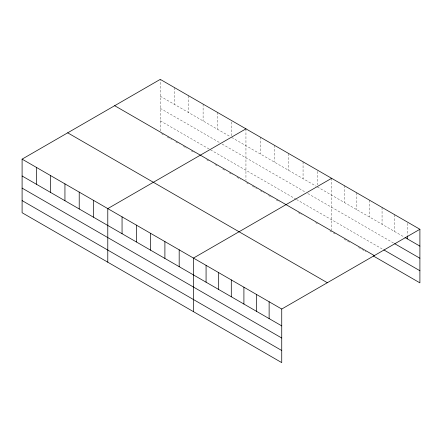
<?xml version="1.0" encoding="UTF-8"?>
<svg xmlns="http://www.w3.org/2000/svg" width="442" height="442" viewBox="0 0 442 442"><rect width="100%" height="100%" fill="white"/><g stroke="black" fill="none" stroke-linecap="round" stroke-linejoin="round"><path stroke-width="0.33" stroke-dasharray="2.21 1.66" d="M160.264 130.937L160.264 79.378M160.264 96.218L229.879 136.412M231.663 137.445L316.152 186.22M317.345 186.911L404.424 237.183M160.264 108.345L219.762 142.694M222.144 144.07L305.444 192.165M307.825 193.535L394.104 243.349M160.264 120.832L295.925 199.154M296.516 199.502L382.065 248.89M161.452 133.644L163.833 135.02M167.402 137.081L171.568 139.484M175.734 141.888L179.303 143.948M183.469 146.357L187.038 148.418M191.204 150.821L194.773 152.882M206.674 159.75L209.055 161.126M215.005 164.562L217.381 165.938M222.74 169.026L225.116 170.402M229.282 172.805L232.851 174.866M237.017 177.27L240.586 179.33M246.537 182.767L248.321 183.8M252.487 186.204L256.653 188.607M260.222 190.668L264.388 193.071M268.554 195.48L272.123 197.541M276.289 199.944L279.858 202.005M298.306 212.652L301.875 214.713M315.56 222.619L317.345 223.646M329.837 230.862L335.064 233.879M344.235 239.172L350.539 242.813M358.567 247.448L366.015 251.747M407.286 223.343L407.286 235.47M394.678 214.713L394.678 231.558M382.065 207.431L382.065 224.276M369.457 200.154L369.457 216.994M356.843 192.872L356.843 209.718M344.235 185.59L344.235 202.436M331.622 178.308L331.622 229.873M317.345 171.413L317.345 184.889M303.063 161.822L303.063 178.667M288.781 153.573L288.781 170.419M274.504 145.33L274.504 162.175M260.222 137.086L260.222 153.932M245.945 128.843L245.945 180.402M231.663 121.948L231.663 136.097M217.381 112.351L217.381 129.197M203.105 104.108L203.105 120.953M188.822 95.864L188.822 112.71M174.546 87.621L174.546 104.467"/><path stroke-width="0.66" d="M281.736 338.014L281.736 309.041L22.1 159.142L22.1 212.724L281.736 362.622L281.736 338.014L22.1 188.11M373.468 256.051L419.9 282.858L419.9 229.276L160.264 79.378L22.1 159.142M245.945 128.843L107.782 208.607L107.782 262.194M331.622 178.308L193.458 258.078L193.458 311.66M281.736 309.041L419.9 229.276M404.994 237.514L419.9 246.122M394.678 243.68L419.9 258.244M383.789 249.885L419.9 270.736M114.671 105.699L374.308 255.598M67.692 132.821L327.329 282.72M22.1 175.988L281.736 325.887M22.1 200.602L281.736 350.5M407.286 236.144L407.286 238.84M269.128 301.764L269.128 318.605M256.515 294.483L256.515 311.328M243.907 287.201L243.907 304.046M231.293 279.919L231.293 296.764M218.679 272.637L218.679 289.482M206.071 265.36L206.071 282.2M179.181 249.835L179.181 266.675M164.899 241.586L164.899 258.432M150.623 233.343L150.623 250.189M136.34 225.1L136.34 241.945M122.058 216.856L122.058 233.702M93.5 200.364L93.5 217.21M79.217 192.121L79.217 208.967M64.941 183.878L64.941 200.723M50.659 175.634L50.659 192.474M36.382 167.385L36.382 184.231"/></g></svg>
